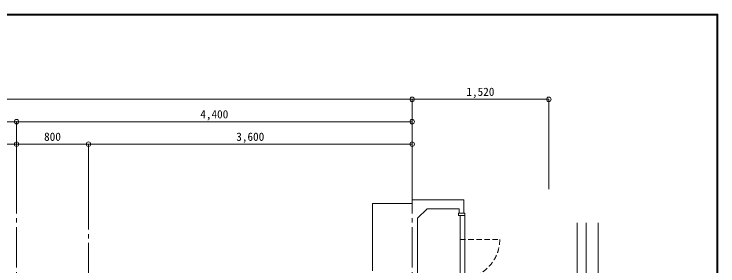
# Model space of a CAD drawing. Units: millimetres at full size, sheet at 1:50. Extents: x -9674 to 9699, y -6794 to 6791.
# Drawn here: x 1870 to 9699, y 3987 to 6791 of the extents above; entities that cross this region are included whole.
import ezdxf
from ezdxf.enums import TextEntityAlignment as Align

# ---------------------------------------------------------------- set-up
doc = ezdxf.new("R2010")
doc.units = ezdxf.units.MM
doc.header["$LTSCALE"] = 50
doc.header["$PDMODE"] = 32
doc.header["$PDSIZE"] = 50
doc.linetypes.add('CHAIN2', pattern=[12, 9, -1, 1, -1])
doc.linetypes.add('DASHED1', pattern=[1.8, 1.2, -0.6])
for name, color, linetype, lineweight in [('0-0_図面枠', 7, 'Continuous', 9), ('1-0_芯', 134, 'CHAIN2', 9), ('1-1_躯体', 134, 'Continuous', 9), ('1-3_建具', 134, 'Continuous', 9), ('1-6_ﾊﾞﾙｺﾆｰ・階段', 134, 'Continuous', 9), ('1-B_寸法', 134, 'Continuous', 9)]:
    doc.layers.add(name, color=color, linetype=linetype, lineweight=lineweight)
doc.styles.add('ＭＳ ゴシック', font='')
doc.styles.get('ＭＳ ゴシック').set_extended_font_data('MS Gothic')

msp = doc.modelspace()

# ---------------------------------------------------------------- linework, layer by layer
at = {"layer": '0-0_図面枠'}
for p, q in [((9697.16, 6789.66), (-9672.16, 6789.66)), ((9695.4, 6787.9), (-9670.4, 6787.9)), ((-9668.64, 6786.14), (9693.64, 6786.14)), ((9691.87, 6784.38), (-9666.87, 6784.38)), ((9690.11, 6782.61), (-9665.11, 6782.61)), ((9688.35, 6780.85), (-9663.35, 6780.85)), ((9688.35, -6783.35), (9688.35, 6780.85)), ((9690.11, -6785.11), (9690.11, 6782.61)), ((9691.87, -6786.88), (9691.87, 6784.38)), ((9693.64, 6786.14), (9693.64, -6788.64)), ((9695.4, -6790.4), (9695.4, 6787.9)), ((9697.16, -6792.16), (9697.16, 6789.66))]:
    msp.add_line(p, q, dxfattribs=at)
msp.add_lwpolyline([(9698.92, -6793.93), (9698.92, 6791.43), (-9673.92, 6791.43)], dxfattribs=at)
at = {"layer": '1-0_芯'}
for p, q in [((1897.5, -3230.3), (1897.5, 4842.91)), ((2697.5, 4842.91), (2697.5, 1372.91)), ((6297.5, -3230.3), (6297.5, 4842.91))]:
    msp.add_line(p, q, dxfattribs=at)
at = {"layer": '1-1_躯体'}
for p, q in [((6297.5, 4724.91), (6872.5, 4724.91)), ((6297.5, 4682.91), (6297.5, 4724.91)), ((6872.5, 4574.91), (6872.5, 4724.91)), ((5857.5, 4682.91), (6297.5, 4682.91)), ((5857.5, 3932.91), (5857.5, 4682.91)), ((6357.5, 4518.85), (6463.57, 4624.91)), ((6463.57, 4624.91), (6822.5, 4624.91)), ((6822.5, 4574.91), (6822.5, 4624.91)), ((6822.5, 4574.91), (6872.5, 4574.91)), ((6357.5, 4518.85), (6357.5, 3166.98))]:
    msp.add_line(p, q, dxfattribs=at)
at = {"layer": '1-3_建具'}
for p, q in [((6812.5, 4549.91), (6812.5, 4574.91)), ((6882.5, 4549.91), (6812.5, 4549.91)), ((6832.5, 3135.91), (6832.5, 4549.91)), ((6882.5, 4549.91), (6882.5, 3135.91))]:
    msp.add_line(p, q, dxfattribs=at)
at = {"layer": '1-3_建具', "linetype": 'DASHED1'}
msp.add_line((6832.5, 4282.91), (7272.5, 4282.91), dxfattribs=at)
at = {"layer": '1-3_建具'}
msp.add_lwpolyline([(6812.5, 4574.91), (6882.5, 4574.91), (6882.5, 4549.91)], dxfattribs=at)
at = {"layer": '1-3_建具', "linetype": 'DASHED1'}
msp.add_arc((6832.5, 4282.91), 440, 270, 0, dxfattribs=at)
at = {"layer": '1-6_ﾊﾞﾙｺﾆｰ・階段'}
for p, q in [((8132.5, 4465.55), (8132.5, 2750.9)), ((8232.5, 4465.55), (8232.5, 2719.84)), ((8367.5, 4465.55), (8367.5, 2677.91))]:
    msp.add_line(p, q, dxfattribs=at)
at = {"layer": '1-B_寸法'}
for p, q in [((-6802.5, 5842.91), (6297.5, 5842.91)), ((6297.5, 4842.91), (6297.5, 5842.91)), ((6297.5, 5842.91), (7817.5, 5842.91)), ((7817.5, 4842.91), (7817.5, 5842.91)), ((-2602.5, 5592.91), (1897.5, 5592.91)), ((1897.5, 4842.91), (1897.5, 5592.91)), ((1897.5, 5592.91), (6297.5, 5592.91)), ((-2.5, 5342.91), (1897.5, 5342.91)), ((1897.5, 5342.91), (2697.5, 5342.91)), ((2697.5, 4842.91), (2697.5, 5342.91)), ((2697.5, 5342.91), (6297.5, 5342.91))]:
    msp.add_line(p, q, dxfattribs=at)
for p in [(6297.5, 5842.91), (7817.5, 5842.91), (1897.5, 5592.91), (6297.5, 5592.91), (1897.5, 5342.91), (2697.5, 5342.91), (6297.5, 5342.91)]:
    msp.add_point(p, dxfattribs=at)

# ---------------------------------------------------------------- texts
at = {"layer": '1-B_寸法', "style": 'ＭＳ ゴシック'}
for s, p in [('1,520', (6901.25, 5852.91)), ('4,400', (3941.25, 5602.91)), ('800', (2203.75, 5352.91)), ('3,600', (4341.25, 5352.91))]:
    msp.add_text(s, height=91.64, dxfattribs=at).set_placement(p, align=Align.BOTTOM_LEFT)

doc.saveas('drawing.dxf')
